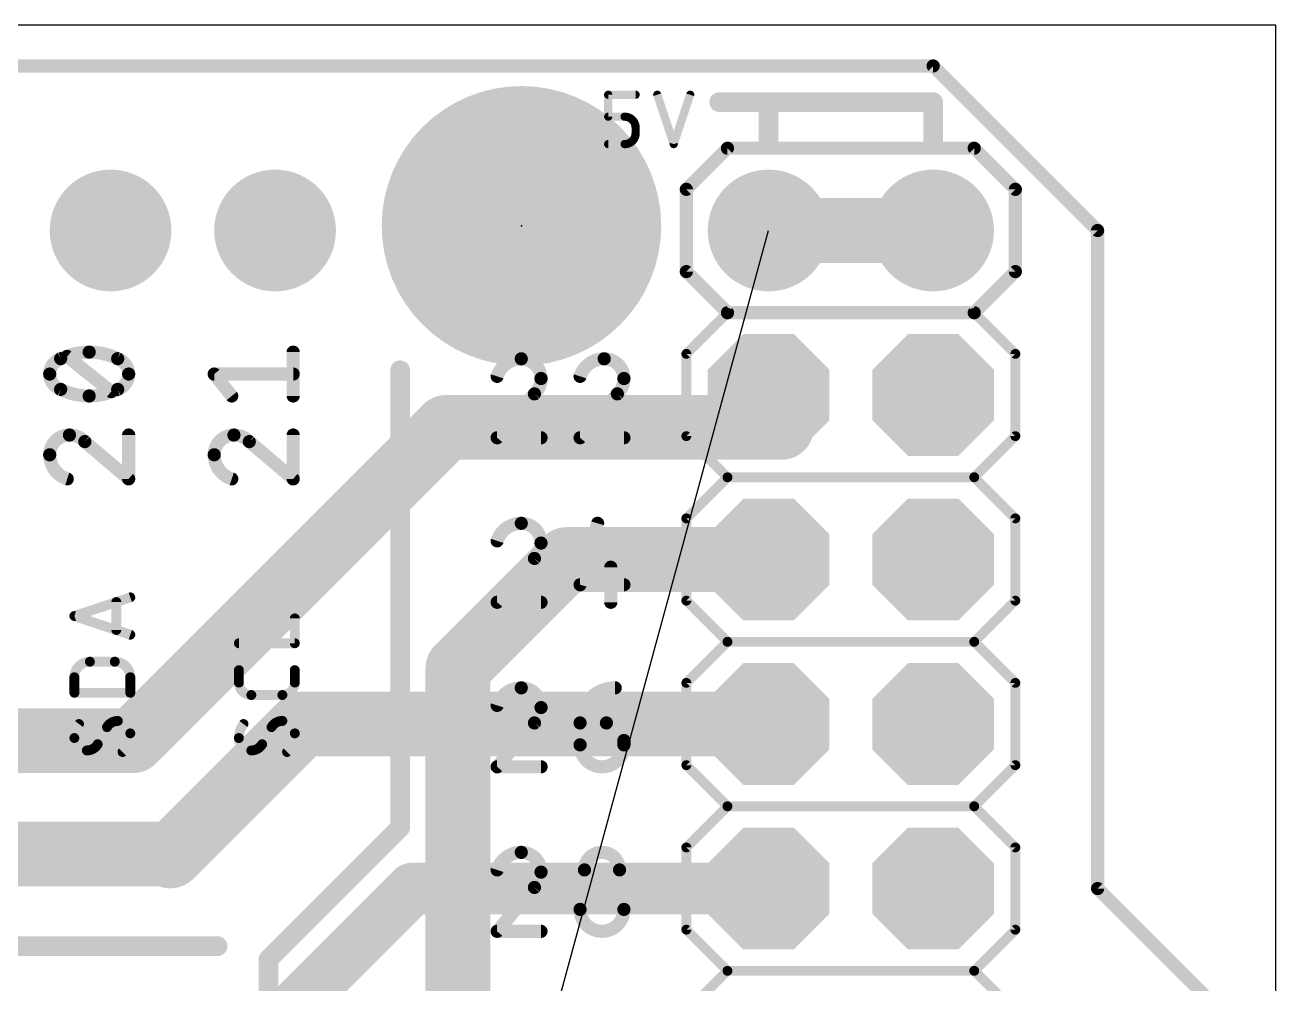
# Model space of a CAD drawing. Extents: x -35 to 140, y -8 to 139.
# Drawn here: x 120.69 to 140, y 75.19 to 90 of the extents above; entities that cross this region are included whole.
import ezdxf

# ---------------------------------------------------------------- set-up
doc = ezdxf.new("R2010")
doc.units = 0
for name, color, linetype in [('1', 12, 'CONTINUOUS'), ('16', 132, 'CONTINUOUS'), ('17', 110, 'CONTINUOUS'), ('19', 53, 'CONTINUOUS'), ('20', 31, 'CONTINUOUS'), ('23', 53, 'CONTINUOUS'), ('51', 253, 'CONTINUOUS')]:
    doc.layers.add(name, color=color, linetype=linetype)

# ---------------------------------------------------------------- blocks, each defined once
blk = doc.blocks.new('RECT')
blk.add_solid([(-0.5, -0.5), (0.5, -0.5), (-0.5, 0.5), (0.5, 0.5)])
blk = doc.blocks.new('ROUNDP')
at = {"const_width": 0.5}
blk.add_lwpolyline([(0, -0.25, 1), (0, 0.25, 1), (0, -0.25)], format="xyb", dxfattribs=at)
blk = doc.blocks.new('OCTAGONP')
at = {"const_width": 0.5}
blk.add_lwpolyline([(-0.25, -0.1036), (-0.25, 0.1036), (-0.1036, 0.25), (0.1036, 0.25), (0.25, 0.1036), (0.25, -0.1036), (0.1036, -0.25), (-0.1036, -0.25), (-0.25, -0.1036), (-0.25, 0.1036)], dxfattribs=at)

msp = doc.modelspace()

# ---------------------------------------------------------------- linework, layer by layer
at = {"layer": '1', "const_width": 1}
for points in [[(129.048, 81.748), (127.368, 80.068)], [(132.166, 81.748), (129.048, 81.748)], [(127.368, 80.068), (127.368, 72.454)]]:
    msp.add_lwpolyline(points, dxfattribs=at)
at = {"layer": '1', "const_width": 0.5}
for points in [[(129.048, 81.998, 1), (129.048, 81.498)], [(129.2248, 81.5712, 1), (128.8712, 81.9248)], [(132.166, 81.498, 1), (132.166, 81.998)], [(127.618, 80.068, 1), (127.118, 80.068)], [(127.1912, 80.2448, 1), (127.5448, 79.8912)]]:
    msp.add_lwpolyline(points, format="xyb", dxfattribs=at)
at = {"layer": '16'}
for points, const_width in [([(134.706, 86.828), (132.166, 86.828)], 1), ([(132.166, 83.988), (132.166, 84.288)], 1), ([(132.366, 83.788), (132.166, 83.988)], 1), ([(122.35, 78.95), (127.188, 83.788)], 1), ([(132.366, 83.788), (127.188, 83.788)], 1), ([(124.966, 79.208), (122.929, 77.171)], 1), ([(132.166, 79.208), (124.966, 79.208)], 1), ([(63.55, 78.95), (122.35, 78.95)], 1), ([(55.8, 77.2), (122.9, 77.2)], 1), ([(122.929, 77.171), (122.9, 77.2)], 1), ([(109.8, 59.8), (126.668, 76.668)], 0.8), ([(126.668, 76.668), (132.166, 76.668)], 0.8)]:
    msp.add_lwpolyline(points, dxfattribs=dict(at, const_width=const_width))
for points, const_width in [([(132.166, 87.078, 1), (132.166, 86.578)], 0.5), ([(134.706, 86.578, 1), (134.706, 87.078)], 0.5), ([(132.416, 84.288, 1), (131.916, 84.288)], 0.5), ([(132.3428, 84.1648, 1), (131.9892, 83.8112)], 0.5), ([(127.188, 84.038, 1), (127.188, 83.538)], 0.5), ([(127.3648, 83.6112, 1), (127.0112, 83.9648)], 0.5), ([(131.916, 83.988, 1), (132.416, 83.988)], 0.5), ([(132.1892, 83.6112, 1), (132.5428, 83.9648)], 0.5), ([(132.366, 83.538, 1), (132.366, 84.038)], 0.5), ([(124.966, 79.458, 1), (124.966, 78.958)], 0.5), ([(125.1428, 79.0312, 1), (124.7892, 79.3848)], 0.5), ([(132.166, 78.958, 1), (132.166, 79.458)], 0.5), ([(122.35, 78.7, 1), (122.35, 79.2)], 0.5), ([(122.1732, 79.1268, 1), (122.5268, 78.7732)], 0.5), ([(123.0768, 77.3768, 1), (122.7232, 77.0232)], 0.5), ([(122.9, 76.95, 1), (122.9, 77.45)], 0.5), ([(122.7522, 77.3478, 1), (123.1058, 76.9942)], 0.5), ([(122.7522, 76.9942, 1), (123.1058, 77.3478)], 0.5), ([(126.668, 76.868, 1), (126.668, 76.468)], 0.4), ([(126.8094, 76.5266, 1), (126.5266, 76.8094)], 0.4), ([(132.166, 76.468, 1), (132.166, 76.868)], 0.4)]:
    msp.add_lwpolyline(points, format="xyb", dxfattribs=dict(at, const_width=const_width))
at = {"layer": '19'}
msp.add_line((121.8, 48.8), (132.166, 86.828), dxfattribs=at)
at = {"layer": '20'}
for p, q in [((140, 90), (0, 90)), ((140, 0), (140, 90))]:
    msp.add_line(p, q, dxfattribs=at)
at = {"layer": '23'}
msp.add_point((128.35, 86.9), dxfattribs=at)
at = {"layer": '51'}
for points, const_width in [([(38.186, 89.368), (134.706, 89.368)], 0.2032), ([(134.706, 89.368), (137.246, 86.828)], 0.2032), ([(129.6895, 88.5848), (129.6895, 88.9235)], 0.127), ([(129.6895, 88.9235), (130.1128, 88.9235)], 0.127), ([(130.4473, 88.9235), (130.7013, 88.1615)], 0.127), ([(130.7013, 88.1615), (130.9553, 88.9235)], 0.127), ([(131.404, 88.8092), (132.166, 88.8092)], 0.3048), ([(132.166, 88.1742), (132.166, 88.8092)], 0.3048), ([(132.166, 88.8092), (134.706, 88.8092)], 0.3048), ([(134.706, 88.8092), (134.706, 88.1488)], 0.3048), ([(129.9435, 88.5848), (129.6895, 88.5848)], 0.127), ([(130.1128, 88.3308), (130.1128, 88.4155)], 0.127), ([(129.6895, 88.1615), (129.9435, 88.1615)], 0.127), ([(131.531, 88.098), (130.896, 87.463)], 0.2032), ([(131.531, 88.098), (135.341, 88.098)], 0.2032), ([(135.341, 88.098), (135.976, 87.463)], 0.2032), ([(130.896, 87.463), (130.896, 86.193)], 0.2032), ([(135.976, 87.463), (135.976, 86.193)], 0.2032), ([(137.246, 86.828), (137.246, 76.668)], 0.2032), ([(130.896, 86.193), (131.531, 85.558)], 0.2032), ([(135.976, 86.193), (135.341, 85.558)], 0.2032), ([(130.896, 84.923), (131.531, 85.558)], 0.1524), ([(135.341, 85.558), (131.531, 85.558)], 0.2032), ([(135.341, 85.558), (135.976, 84.923)], 0.1524), ([(124.8254, 84.2728), (124.8254, 84.9501)], 0.2032), ([(130.896, 83.653), (130.896, 84.923)], 0.1524), ([(135.976, 83.653), (135.976, 84.923)], 0.1524), ([(122.0145, 84.3405), (121.3371, 84.8824)], 0.2032), ([(126.4764, 77.6078), (126.4764, 84.669)], 0.3048), ([(123.8771, 84.2728), (123.6062, 84.6114)], 0.2032), ([(123.6062, 84.6114), (124.8254, 84.6114)], 0.2032), ([(128.5507, 84.3049), (127.975, 83.6276)], 0.2032), ([(129.8309, 84.3049), (129.2552, 83.6276)], 0.2032), ([(121.6081, 83.5683), (122.2854, 82.9926)], 0.2032), ([(122.2854, 82.9926), (122.2854, 83.6699)], 0.2032), ([(124.1481, 83.5683), (124.8254, 82.9926)], 0.2032), ([(124.8254, 82.9926), (124.8254, 83.6699)], 0.2032), ([(127.975, 83.6276), (128.6523, 83.6276)], 0.2032), ([(129.2552, 83.6276), (129.9325, 83.6276)], 0.2032), ([(131.531, 83.018), (130.896, 83.653)], 0.1524), ([(135.341, 83.018), (135.976, 83.653)], 0.1524), ([(130.896, 82.383), (131.531, 83.018)], 0.1524), ([(131.531, 83.018), (135.341, 83.018)], 0.1524), ([(135.341, 83.018), (135.976, 82.383)], 0.1524), ([(129.5261, 82.3068), (129.2552, 81.3585)], 0.2032), ([(130.896, 81.113), (130.896, 82.383)], 0.1524), ([(135.976, 81.113), (135.976, 82.383)], 0.1524), ([(128.5507, 81.7649), (127.975, 81.0876)], 0.2032), ([(129.7293, 81.6295), (129.7293, 81.0876)], 0.2032), ([(129.2552, 81.3585), (129.9325, 81.3585)], 0.2032), ([(121.4472, 80.8754), (122.3108, 81.1632)], 0.1524), ([(122.0949, 81.0913), (122.0949, 80.6595)], 0.1524), ([(127.975, 81.0876), (128.6523, 81.0876)], 0.2032), ([(131.531, 80.478), (130.896, 81.113)], 0.1524), ([(135.341, 80.478), (135.976, 81.113)], 0.1524), ([(122.3108, 80.5875), (121.4472, 80.8754)], 0.1524), ([(124.8508, 80.4552), (124.8508, 80.839)], 0.1524), ([(130.896, 79.843), (131.531, 80.478)], 0.1524), ([(131.531, 80.478), (135.341, 80.478)], 0.1524), ([(135.976, 79.843), (135.341, 80.478)], 0.1524), ([(123.9872, 80.4552), (124.8508, 80.4552)], 0.1524), ([(121.6871, 80.1704), (122.0709, 80.1704)], 0.1524), ([(121.4472, 79.6906), (121.4472, 79.9305)], 0.1524), ([(122.3108, 79.9305), (122.3108, 79.6906)], 0.1524), ([(123.9872, 79.8482), (123.9872, 80.0401)], 0.1524), ([(124.8508, 80.0401), (124.8508, 79.8482)], 0.1524), ([(130.896, 78.573), (130.896, 79.843)], 0.1524), ([(135.976, 78.573), (135.976, 79.843)], 0.1524), ([(122.3108, 79.6906), (121.4472, 79.6906)], 0.1524), ([(124.6589, 79.6563), (124.1791, 79.6563)], 0.1524), ([(121.951, 79.16), (121.807, 78.8961)], 0.1524), ([(124.491, 79.16), (124.347, 78.8961)], 0.1524), ([(128.5507, 79.2249), (127.975, 78.5476)], 0.2032), ([(129.2552, 79.2249), (129.6616, 79.2249)], 0.2032), ([(129.2552, 78.8863), (129.2552, 79.2249)], 0.2032), ([(129.9325, 78.954), (129.9325, 78.8863)], 0.2032), ([(127.975, 78.5476), (128.6523, 78.5476)], 0.2032), ([(131.531, 77.938), (130.896, 78.573)], 0.1524), ([(135.341, 77.938), (135.976, 78.573)], 0.1524), ([(130.896, 77.303), (131.531, 77.938)], 0.1524), ([(131.531, 77.938), (135.341, 77.938)], 0.1524), ([(135.976, 77.303), (135.341, 77.938)], 0.1524), ([(124.4444, 75.5758), (126.4764, 77.6078)], 0.3048), ([(130.896, 76.033), (130.896, 77.303)], 0.1524), ([(135.976, 76.033), (135.976, 77.303)], 0.1524), ([(128.5507, 76.6849), (127.975, 76.0076)], 0.2032), ([(137.246, 76.668), (139.786, 74.128)], 0.2032), ([(127.975, 76.0076), (128.6523, 76.0076)], 0.2032), ([(131.531, 75.398), (130.896, 76.033)], 0.1524), ([(135.341, 75.398), (135.976, 76.033)], 0.1524), ([(98.13, 75.779), (123.657, 75.779)], 0.3048), ([(124.4444, 75.5758), (124.4444, 47.458)], 0.3048), ([(130.896, 74.763), (131.531, 75.398)], 0.1524), ([(131.531, 75.398), (135.341, 75.398)], 0.1524), ([(135.976, 74.763), (135.341, 75.398)], 0.1524)]:
    msp.add_lwpolyline(points, dxfattribs=dict(at, const_width=const_width))
for points, const_width in [([(134.7419, 89.4039, 1), (134.6701, 89.3321)], 0.1016), ([(134.706, 89.3172, 1), (134.706, 89.4188)], 0.1016), ([(129.6895, 88.9553, 1), (129.6895, 88.8918)], 0.0635), ([(129.7212, 88.9235, 1), (129.6578, 88.9235)], 0.0635), ([(130.1128, 88.8918, 1), (130.1128, 88.9553)], 0.0635), ([(130.4774, 88.9335, 1), (130.4171, 88.9135)], 0.0635), ([(130.9854, 88.9135, 1), (130.9251, 88.9335)], 0.0635), ([(131.404, 88.8854, 1), (131.404, 88.733)], 0.1524), ([(132.2422, 88.8092, 1), (132.0898, 88.8092)], 0.1524), ([(132.166, 88.8854, 1), (132.166, 88.733)], 0.1524), ([(132.166, 88.733, 1), (132.166, 88.8854)], 0.1524), ([(134.7822, 88.8092, 1), (134.6298, 88.8092)], 0.1524), ([(134.706, 88.733, 1), (134.706, 88.8854)], 0.1524), ([(129.6895, 88.6166, 1), (129.6895, 88.5531)], 0.0635), ([(129.6578, 88.5848, 1), (129.7212, 88.5848)], 0.0635), ([(129.9435, 88.6166, 1), (129.9435, 88.5531)], 0.0635), ([(130.1128, 88.4155, 0.4142), (129.9435, 88.5848)], 0.127), ([(129.9435, 88.5531, 1), (129.9435, 88.6166)], 0.0635), ([(130.1446, 88.4155, 1), (130.0811, 88.4155)], 0.0635), ([(128.356, 85.304, 1), (128.356, 88.352, 1), (128.356, 85.304)], 0.127), ([(129.9435, 88.1615, 0.4142), (130.1128, 88.3308)], 0.127), ([(130.0811, 88.4155, 1), (130.1446, 88.4155)], 0.0635), ([(130.1446, 88.3308, 1), (130.0811, 88.3308)], 0.0635), ([(130.0811, 88.3308, 1), (130.1446, 88.3308)], 0.0635), ([(129.6895, 88.1933, 1), (129.6895, 88.1298)], 0.0635), ([(129.9435, 88.1933, 1), (129.9435, 88.1298)], 0.0635), ([(129.9435, 88.1298, 1), (129.9435, 88.1933)], 0.0635), ([(130.6711, 88.1715, 1), (130.7314, 88.1515)], 0.0635), ([(130.6711, 88.1515, 1), (130.7314, 88.1715)], 0.0635), ([(131.531, 88.1488, 1), (131.531, 88.0472)], 0.1016), ([(131.5669, 88.0621, 1), (131.4951, 88.1339)], 0.1016), ([(132.0898, 88.1742, 1), (132.2422, 88.1742)], 0.1524), ([(134.6298, 88.1488, 1), (134.7822, 88.1488)], 0.1524), ([(135.3769, 88.1339, 1), (135.3051, 88.0621)], 0.1016), ([(135.341, 88.0472, 1), (135.341, 88.1488)], 0.1016), ([(130.9468, 87.463, 1), (130.8452, 87.463)], 0.1016), ([(130.8601, 87.4989, 1), (130.9319, 87.4271)], 0.1016), ([(136.0268, 87.463, 1), (135.9252, 87.463)], 0.1016), ([(135.9401, 87.4271, 1), (136.0119, 87.4989)], 0.1016), ([(137.2968, 86.828, 1), (137.1952, 86.828)], 0.1016), ([(137.2101, 86.7921, 1), (137.2819, 86.8639)], 0.1016), ([(130.9319, 86.2289, 1), (130.8601, 86.1571)], 0.1016), ([(130.8452, 86.193, 1), (130.9468, 86.193)], 0.1016), ([(135.9252, 86.193, 1), (136.0268, 86.193)], 0.1016), ([(136.0119, 86.1571, 1), (135.9401, 86.2289)], 0.1016), ([(131.531, 85.6088, 1), (131.531, 85.5072)], 0.1016), ([(131.4951, 85.5221, 1), (131.5669, 85.5939)], 0.1016), ([(131.5579, 85.5311, 1), (131.5041, 85.5849)], 0.0762), ([(135.3051, 85.5939, 1), (135.3769, 85.5221)], 0.1016), ([(135.3679, 85.5849, 1), (135.3141, 85.5311)], 0.0762), ([(135.341, 85.5072, 1), (135.341, 85.6088)], 0.1016), ([(121.6758, 84.9501, 0.1139), (121.2355, 84.8485)], 0.2032), ([(122.1161, 84.8485, 0.1139), (121.6758, 84.9501)], 0.2032), ([(121.6758, 85.0009, 1), (121.6758, 84.8993)], 0.1016), ([(121.6758, 84.8993, 1), (121.6758, 85.0009)], 0.1016), ([(124.8762, 84.9501, 1), (124.7746, 84.9501)], 0.1016), ([(130.9341, 84.923, 1), (130.8579, 84.923)], 0.0762), ([(130.8691, 84.9499, 1), (130.9229, 84.8961)], 0.0762), ([(136.0141, 84.923, 1), (135.9379, 84.923)], 0.0762), ([(135.9491, 84.8961, 1), (136.0029, 84.9499)], 0.0762), ([(121.2355, 84.8485, 0.3205), (121.0662, 84.6114)], 0.2032), ([(121.2133, 84.8942, 1), (121.2578, 84.8028)], 0.1016), ([(121.252, 84.8004, 1), (121.2191, 84.8965)], 0.1016), ([(121.3689, 84.922, 1), (121.3054, 84.8427)], 0.1016), ([(122.2854, 84.6114, 0.3205), (122.1161, 84.8485)], 0.2032), ([(122.1325, 84.8965, 1), (122.0996, 84.8004)], 0.1016), ([(122.0938, 84.8028, 1), (122.1383, 84.8942)], 0.1016), ([(126.5526, 84.669, 1), (126.4002, 84.669)], 0.1524), ([(128.3475, 84.8468, 0.3252), (127.975, 84.5759)], 0.2032), ([(128.6523, 84.542, 0.4142), (128.3475, 84.8468)], 0.2032), ([(128.3475, 84.8976, 1), (128.3475, 84.796)], 0.1016), ([(128.3475, 84.796, 1), (128.3475, 84.8976)], 0.1016), ([(129.6277, 84.8468, 0.3252), (129.2552, 84.5759)], 0.2032), ([(129.9325, 84.542, 0.4142), (129.6277, 84.8468)], 0.2032), ([(129.6277, 84.8976, 1), (129.6277, 84.796)], 0.1016), ([(129.6277, 84.796, 1), (129.6277, 84.8976)], 0.1016), ([(121.0662, 84.6114, 0.3205), (121.2355, 84.3744)], 0.2032), ([(121.117, 84.6114, 1), (121.0154, 84.6114)], 0.1016), ([(121.0154, 84.6114, 1), (121.117, 84.6114)], 0.1016), ([(122.1161, 84.3744, 0.3205), (122.2854, 84.6114)], 0.2032), ([(122.3362, 84.6114, 1), (122.2346, 84.6114)], 0.1016), ([(122.2346, 84.6114, 1), (122.3362, 84.6114)], 0.1016), ([(123.6459, 84.6432, 1), (123.5665, 84.5797)], 0.1016), ([(123.6062, 84.6622, 1), (123.6062, 84.5606)], 0.1016), ([(124.8254, 84.5606, 1), (124.8254, 84.6622)], 0.1016), ([(127.9267, 84.5915, 1), (128.0233, 84.5602)], 0.1016), ([(128.5507, 84.3049, 0.2053), (128.6523, 84.542)], 0.2032), ([(128.7031, 84.542, 1), (128.6015, 84.542)], 0.1016), ([(129.2068, 84.5915, 1), (129.3035, 84.5602)], 0.1016), ([(129.8309, 84.3049, 0.2053), (129.9325, 84.542)], 0.2032), ([(129.9833, 84.542, 1), (129.8817, 84.542)], 0.1016), ([(121.2355, 84.3744, 0.1139), (121.6758, 84.2728)], 0.2032), ([(121.2578, 84.42, 1), (121.2133, 84.3287)], 0.1016), ([(121.2191, 84.3263, 1), (121.252, 84.4224)], 0.1016), ([(121.6758, 84.2728, 0.1139), (122.1161, 84.3744)], 0.2032), ([(121.9827, 84.3008, 1), (122.0462, 84.3802)], 0.1016), ([(122.0996, 84.4224, 1), (122.1325, 84.3263)], 0.1016), ([(122.1383, 84.3287, 1), (122.0938, 84.42)], 0.1016), ([(128.5894, 84.272, 1), (128.512, 84.3378)], 0.1016), ([(128.6015, 84.542, 1), (128.7031, 84.542)], 0.1016), ([(129.8696, 84.272, 1), (129.7922, 84.3378)], 0.1016), ([(129.8817, 84.542, 1), (129.9833, 84.542)], 0.1016), ([(121.6758, 84.3236, 1), (121.6758, 84.222)], 0.1016), ([(121.6758, 84.222, 1), (121.6758, 84.3236)], 0.1016), ([(123.8375, 84.241, 1), (123.9168, 84.3045)], 0.1016), ([(124.7746, 84.2728, 1), (124.8762, 84.2728)], 0.1016), ([(128.5157, 84.3417, 1), (128.5858, 84.2681)], 0.1016), ([(129.7959, 84.3417, 1), (129.8659, 84.2681)], 0.1016), ([(121.371, 83.6699, 0.4142), (121.0662, 83.3651)], 0.2032), ([(121.6081, 83.5683, 0.2053), (121.371, 83.6699)], 0.2032), ([(121.371, 83.7207, 1), (121.371, 83.6191)], 0.1016), ([(121.371, 83.6191, 1), (121.371, 83.7207)], 0.1016), ([(121.641, 83.607, 1), (121.5752, 83.5296)], 0.1016), ([(121.5713, 83.5333, 1), (121.6449, 83.6034)], 0.1016), ([(122.3362, 83.6699, 1), (122.2346, 83.6699)], 0.1016), ([(123.911, 83.6699, 0.4142), (123.6062, 83.3651)], 0.2032), ([(124.1481, 83.5683, 0.2053), (123.911, 83.6699)], 0.2032), ([(123.911, 83.7207, 1), (123.911, 83.6191)], 0.1016), ([(123.911, 83.6191, 1), (123.911, 83.7207)], 0.1016), ([(124.181, 83.607, 1), (124.1152, 83.5296)], 0.1016), ([(124.1113, 83.5333, 1), (124.1849, 83.6034)], 0.1016), ([(124.8762, 83.6699, 1), (124.7746, 83.6699)], 0.1016), ([(127.975, 83.6784, 1), (127.975, 83.5768)], 0.1016), ([(127.9363, 83.6605, 1), (128.0137, 83.5947)], 0.1016), ([(128.6523, 83.5768, 1), (128.6523, 83.6784)], 0.1016), ([(129.2164, 83.6605, 1), (129.2939, 83.5947)], 0.1016), ([(129.2552, 83.6784, 1), (129.2552, 83.5768)], 0.1016), ([(129.9325, 83.5768, 1), (129.9325, 83.6784)], 0.1016), ([(130.8579, 83.653, 1), (130.9341, 83.653)], 0.0762), ([(130.9229, 83.6799, 1), (130.8691, 83.6261)], 0.0762), ([(135.9379, 83.653, 1), (136.0141, 83.653)], 0.0762), ([(136.0029, 83.6261, 1), (135.9491, 83.6799)], 0.0762), ([(121.0662, 83.3651, 0.3252), (121.3371, 82.9926)], 0.2032), ([(121.117, 83.3651, 1), (121.0154, 83.3651)], 0.1016), ([(123.6062, 83.3651, 0.3252), (123.8771, 82.9926)], 0.2032), ([(123.657, 83.3651, 1), (123.5554, 83.3651)], 0.1016), ([(121.0154, 83.3651, 1), (121.117, 83.3651)], 0.1016), ([(123.5554, 83.3651, 1), (123.657, 83.3651)], 0.1016), ([(121.3215, 82.9443, 1), (121.3528, 83.0409)], 0.1016), ([(122.2525, 82.9539, 1), (122.3183, 83.0313)], 0.1016), ([(123.8615, 82.9443, 1), (123.8928, 83.0409)], 0.1016), ([(124.7925, 82.9539, 1), (124.8583, 83.0313)], 0.1016), ([(131.531, 83.0561, 1), (131.531, 82.9799)], 0.0762), ([(131.5579, 82.9911, 1), (131.5041, 83.0449)], 0.0762), ([(131.5041, 82.9911, 1), (131.5579, 83.0449)], 0.0762), ([(135.3679, 83.0449, 1), (135.3141, 82.9911)], 0.0762), ([(135.3141, 83.0449, 1), (135.3679, 82.9911)], 0.0762), ([(135.341, 82.9799, 1), (135.341, 83.0561)], 0.0762), ([(122.2346, 82.9926, 1), (122.3362, 82.9926)], 0.1016), ([(124.7746, 82.9926, 1), (124.8762, 82.9926)], 0.1016), ([(128.3475, 82.3068, 0.3252), (127.975, 82.0359)], 0.2032), ([(128.6523, 82.002, 0.4142), (128.3475, 82.3068)], 0.2032), ([(128.3475, 82.3576, 1), (128.3475, 82.256)], 0.1016), ([(128.3475, 82.256, 1), (128.3475, 82.3576)], 0.1016), ([(129.5749, 82.2928, 1), (129.4772, 82.3208)], 0.1016), ([(130.9341, 82.383, 1), (130.8579, 82.383)], 0.0762), ([(130.8691, 82.4099, 1), (130.9229, 82.3561)], 0.0762), ([(136.0141, 82.383, 1), (135.9379, 82.383)], 0.0762), ([(135.9491, 82.3561, 1), (136.0029, 82.4099)], 0.0762), ([(127.9267, 82.0515, 1), (128.0233, 82.0202)], 0.1016), ([(128.5507, 81.7649, 0.2053), (128.6523, 82.002)], 0.2032), ([(128.7031, 82.002, 1), (128.6015, 82.002)], 0.1016), ([(128.6015, 82.002, 1), (128.7031, 82.002)], 0.1016), ([(128.5157, 81.8017, 1), (128.5858, 81.7281)], 0.1016), ([(128.5894, 81.732, 1), (128.512, 81.7978)], 0.1016), ([(129.7801, 81.6295, 1), (129.6785, 81.6295)], 0.1016), ([(129.2063, 81.3725, 1), (129.304, 81.3446)], 0.1016), ([(129.2552, 81.4093, 1), (129.2552, 81.3077)], 0.1016), ([(129.9325, 81.3077, 1), (129.9325, 81.4093)], 0.1016), ([(122.133, 81.0913, 1), (122.0568, 81.0913)], 0.0762), ([(122.3228, 81.1271, 1), (122.2988, 81.1994)], 0.0762), ([(127.975, 81.1384, 1), (127.975, 81.0368)], 0.1016), ([(127.9363, 81.1205, 1), (128.0137, 81.0547)], 0.1016), ([(128.6523, 81.0368, 1), (128.6523, 81.1384)], 0.1016), ([(129.6785, 81.0876, 1), (129.7801, 81.0876)], 0.1016), ([(130.8579, 81.113, 1), (130.9341, 81.113)], 0.0762), ([(130.9229, 81.1399, 1), (130.8691, 81.0861)], 0.0762), ([(135.9379, 81.113, 1), (136.0141, 81.113)], 0.0762), ([(136.0029, 81.0861, 1), (135.9491, 81.1399)], 0.0762), ([(121.4592, 80.9115, 1), (121.4352, 80.8392)], 0.0762), ([(121.4352, 80.9115, 1), (121.4592, 80.8392)], 0.0762), ([(124.8889, 80.839, 1), (124.8127, 80.839)], 0.0762), ([(122.0568, 80.6595, 1), (122.133, 80.6595)], 0.0762), ([(122.2988, 80.5513, 1), (122.3228, 80.6236)], 0.0762), ([(131.531, 80.5161, 1), (131.531, 80.4399)], 0.0762), ([(131.5579, 80.4511, 1), (131.5041, 80.5049)], 0.0762), ([(131.5041, 80.4511, 1), (131.5579, 80.5049)], 0.0762), ([(135.3679, 80.5049, 1), (135.3141, 80.4511)], 0.0762), ([(135.3141, 80.5049, 1), (135.3679, 80.4511)], 0.0762), ([(135.341, 80.4399, 1), (135.341, 80.5161)], 0.0762), ([(123.9872, 80.4933, 1), (123.9872, 80.4171)], 0.0762), ([(124.8127, 80.4552, 1), (124.8889, 80.4552)], 0.0762), ([(124.8508, 80.4171, 1), (124.8508, 80.4933)], 0.0762), ([(121.6871, 80.1704, 0.4142), (121.4472, 79.9305)], 0.1524), ([(121.6871, 80.2085, 1), (121.6871, 80.1323)], 0.0762), ([(121.6871, 80.1323, 1), (121.6871, 80.2085)], 0.0762), ([(122.3108, 79.9305, 0.4142), (122.0709, 80.1704)], 0.1524), ([(122.0709, 80.2085, 1), (122.0709, 80.1323)], 0.0762), ([(122.0709, 80.1323, 1), (122.0709, 80.2085)], 0.0762), ([(121.4853, 79.9305, 1), (121.4091, 79.9305)], 0.0762), ([(121.4091, 79.9305, 1), (121.4853, 79.9305)], 0.0762), ([(122.3489, 79.9305, 1), (122.2727, 79.9305)], 0.0762), ([(122.2727, 79.9305, 1), (122.3489, 79.9305)], 0.0762), ([(124.0253, 80.0401, 1), (123.9491, 80.0401)], 0.0762), ([(124.8889, 80.0401, 1), (124.8127, 80.0401)], 0.0762), ([(123.9872, 79.8482, 0.4142), (124.1791, 79.6563)], 0.1524), ([(124.0253, 79.8482, 1), (123.9491, 79.8482)], 0.0762), ([(123.9491, 79.8482, 1), (124.0253, 79.8482)], 0.0762), ([(124.6589, 79.6563, 0.4142), (124.8508, 79.8482)], 0.1524), ([(124.8889, 79.8482, 1), (124.8127, 79.8482)], 0.0762), ([(124.8127, 79.8482, 1), (124.8889, 79.8482)], 0.0762), ([(128.3475, 79.7668, 0.3252), (127.975, 79.4959)], 0.2032), ([(128.6523, 79.462, 0.4142), (128.3475, 79.7668)], 0.2032), ([(128.3475, 79.8176, 1), (128.3475, 79.716)], 0.1016), ([(128.3475, 79.716, 1), (128.3475, 79.8176)], 0.1016), ([(129.797, 79.7668, 0.4142), (129.2552, 79.2249)], 0.2032), ([(129.797, 79.716, 1), (129.797, 79.8176)], 0.1016), ([(130.9341, 79.843, 1), (130.8579, 79.843)], 0.0762), ([(130.8691, 79.8699, 1), (130.9229, 79.8161)], 0.0762), ([(136.0141, 79.843, 1), (135.9379, 79.843)], 0.0762), ([(135.9491, 79.8161, 1), (136.0029, 79.8699)], 0.0762), ([(121.4472, 79.7287, 1), (121.4472, 79.6525)], 0.0762), ([(121.4091, 79.6906, 1), (121.4853, 79.6906)], 0.0762), ([(122.2727, 79.6906, 1), (122.3489, 79.6906)], 0.0762), ([(122.3108, 79.6525, 1), (122.3108, 79.7287)], 0.0762), ([(124.1791, 79.6944, 1), (124.1791, 79.6182)], 0.0762), ([(124.1791, 79.6182, 1), (124.1791, 79.6944)], 0.0762), ([(124.6589, 79.6944, 1), (124.6589, 79.6182)], 0.0762), ([(124.6589, 79.6182, 1), (124.6589, 79.6944)], 0.0762), ([(127.9267, 79.5115, 1), (128.0233, 79.4802)], 0.1016), ([(128.5507, 79.2249, 0.2053), (128.6523, 79.462)], 0.2032), ([(128.7031, 79.462, 1), (128.6015, 79.462)], 0.1016), ([(128.6015, 79.462, 1), (128.7031, 79.462)], 0.1016), ([(121.5192, 79.208, 0.1623), (121.4472, 78.9921)], 0.1524), ([(121.5496, 79.1851, 1), (121.4887, 79.2309)], 0.0762), ([(121.9181, 79.1794, 1), (121.9838, 79.1407)], 0.0762), ([(122.1189, 79.256, 0.2656), (121.951, 79.16)], 0.1524), ([(121.9844, 79.1418, 1), (121.9175, 79.1783)], 0.0762), ([(122.3108, 79.0641, 0.4142), (122.1189, 79.256)], 0.1524), ([(122.1189, 79.2941, 1), (122.1189, 79.2179)], 0.0762), ([(122.1189, 79.2179, 1), (122.1189, 79.2941)], 0.0762), ([(124.0592, 79.208, 0.1623), (123.9872, 78.9921)], 0.1524), ([(124.0896, 79.1851, 1), (124.0287, 79.2309)], 0.0762), ([(124.4581, 79.1794, 1), (124.5238, 79.1407)], 0.0762), ([(124.6589, 79.256, 0.2656), (124.491, 79.16)], 0.1524), ([(124.5244, 79.1418, 1), (124.4575, 79.1783)], 0.0762), ([(124.8508, 79.0641, 0.4142), (124.6589, 79.256)], 0.1524), ([(124.6589, 79.2941, 1), (124.6589, 79.2179)], 0.0762), ([(124.6589, 79.2179, 1), (124.6589, 79.2941)], 0.0762), ([(128.5157, 79.2617, 1), (128.5858, 79.1881)], 0.1016), ([(128.5894, 79.192, 1), (128.512, 79.2578)], 0.1016), ([(129.2552, 79.2757, 1), (129.2552, 79.1741)], 0.1016), ([(129.306, 79.2249, 1), (129.2044, 79.2249)], 0.1016), ([(129.2044, 79.2249, 1), (129.306, 79.2249)], 0.1016), ([(129.9325, 78.954, 0.4142), (129.6616, 79.2249)], 0.2032), ([(129.6616, 79.2757, 1), (129.6616, 79.1741)], 0.1016), ([(129.6616, 79.1741, 1), (129.6616, 79.2757)], 0.1016), ([(121.4472, 78.9921, 0.4142), (121.6391, 78.8002)], 0.1524), ([(121.4853, 78.9921, 1), (121.4091, 78.9921)], 0.0762), ([(121.4091, 78.9921, 1), (121.4853, 78.9921)], 0.0762), ([(122.1909, 78.7762, 0.2), (122.3108, 79.0641)], 0.1524), ([(122.3489, 79.0641, 1), (122.2727, 79.0641)], 0.0762), ([(122.2727, 79.0641, 1), (122.3489, 79.0641)], 0.0762), ([(123.9872, 78.9921, 0.4142), (124.1791, 78.8002)], 0.1524), ([(124.0253, 78.9921, 1), (123.9491, 78.9921)], 0.0762), ([(123.9491, 78.9921, 1), (124.0253, 78.9921)], 0.0762), ([(124.7309, 78.7762, 0.2), (124.8508, 79.0641)], 0.1524), ([(124.8889, 79.0641, 1), (124.8127, 79.0641)], 0.0762), ([(124.8127, 79.0641, 1), (124.8889, 79.0641)], 0.0762), ([(129.9833, 78.954, 1), (129.8817, 78.954)], 0.1016), ([(129.8817, 78.954, 1), (129.9833, 78.954)], 0.1016), ([(121.6391, 78.8002, 0.2656), (121.807, 78.8961)], 0.1524), ([(121.6391, 78.8383, 1), (121.6391, 78.7621)], 0.0762), ([(121.6391, 78.7621, 1), (121.6391, 78.8383)], 0.0762), ([(121.7736, 78.9144, 1), (121.8405, 78.8779)], 0.0762), ([(121.8399, 78.8768, 1), (121.7742, 78.9155)], 0.0762), ([(122.164, 78.8033, 1), (122.2177, 78.7491)], 0.0762), ([(124.1791, 78.8002, 0.2656), (124.347, 78.8961)], 0.1524), ([(124.1791, 78.8383, 1), (124.1791, 78.7621)], 0.0762), ([(124.1791, 78.7621, 1), (124.1791, 78.8383)], 0.0762), ([(124.3136, 78.9144, 1), (124.3805, 78.8779)], 0.0762), ([(124.3799, 78.8768, 1), (124.3142, 78.9155)], 0.0762), ([(124.704, 78.8033, 1), (124.7577, 78.7491)], 0.0762), ([(129.2552, 78.8863, 1), (129.9325, 78.8863)], 0.2032), ([(129.306, 78.8863, 1), (129.2044, 78.8863)], 0.1016), ([(129.2044, 78.8863, 1), (129.306, 78.8863)], 0.1016), ([(129.9833, 78.8863, 1), (129.8817, 78.8863)], 0.1016), ([(129.8817, 78.8863, 1), (129.9833, 78.8863)], 0.1016), ([(127.975, 78.5984, 1), (127.975, 78.4968)], 0.1016), ([(127.9363, 78.5805, 1), (128.0137, 78.5147)], 0.1016), ([(128.6523, 78.4968, 1), (128.6523, 78.5984)], 0.1016), ([(130.9229, 78.5999, 1), (130.8691, 78.5461)], 0.0762), ([(136.0029, 78.5461, 1), (135.9491, 78.5999)], 0.0762), ([(130.8579, 78.573, 1), (130.9341, 78.573)], 0.0762), ([(135.9379, 78.573, 1), (136.0141, 78.573)], 0.0762), ([(131.531, 77.9761, 1), (131.531, 77.8999)], 0.0762), ([(131.5579, 77.9111, 1), (131.5041, 77.9649)], 0.0762), ([(131.5041, 77.9111, 1), (131.5579, 77.9649)], 0.0762), ([(135.3679, 77.9649, 1), (135.3141, 77.9111)], 0.0762), ([(135.3141, 77.9649, 1), (135.3679, 77.9111)], 0.0762), ([(135.341, 77.8999, 1), (135.341, 77.9761)], 0.0762), ([(126.4002, 77.6078, 1), (126.5526, 77.6078)], 0.1524), ([(126.5303, 77.5539, 1), (126.4225, 77.6617)], 0.1524), ([(128.3475, 77.2268, 0.3252), (127.975, 76.9559)], 0.2032), ([(128.6523, 76.922, 0.4142), (128.3475, 77.2268)], 0.2032), ([(128.3475, 77.2776, 1), (128.3475, 77.176)], 0.1016), ([(128.3475, 77.176, 1), (128.3475, 77.2776)], 0.1016), ([(129.8648, 76.9559, 1), (129.3229, 76.9559)], 0.2032), ([(130.9341, 77.303, 1), (130.8579, 77.303)], 0.0762), ([(130.8691, 77.3299, 1), (130.9229, 77.2761)], 0.0762), ([(136.0141, 77.303, 1), (135.9379, 77.303)], 0.0762), ([(135.9491, 77.2761, 1), (136.0029, 77.3299)], 0.0762), ([(127.9267, 76.9715, 1), (128.0233, 76.9402)], 0.1016), ([(128.5507, 76.6849, 0.2053), (128.6523, 76.922)], 0.2032), ([(128.7031, 76.922, 1), (128.6015, 76.922)], 0.1016), ([(128.6015, 76.922, 1), (128.7031, 76.922)], 0.1016), ([(129.3229, 76.9559, 1), (129.8648, 76.9559)], 0.2032), ([(129.3737, 76.9559, 1), (129.2721, 76.9559)], 0.1016), ([(129.2721, 76.9559, 1), (129.3737, 76.9559)], 0.1016), ([(129.9156, 76.9559, 1), (129.814, 76.9559)], 0.1016), ([(129.814, 76.9559, 1), (129.9156, 76.9559)], 0.1016), ([(128.5157, 76.7217, 1), (128.5858, 76.6481)], 0.1016), ([(128.5894, 76.652, 1), (128.512, 76.7178)], 0.1016), ([(129.9325, 76.3463, 1), (129.2552, 76.3463)], 0.2032), ([(137.2819, 76.7039, 1), (137.2101, 76.6321)], 0.1016), ([(137.1952, 76.668, 1), (137.2968, 76.668)], 0.1016), ([(129.2552, 76.3463, 1), (129.9325, 76.3463)], 0.2032), ([(129.306, 76.3463, 1), (129.2044, 76.3463)], 0.1016), ([(129.2044, 76.3463, 1), (129.306, 76.3463)], 0.1016), ([(129.9833, 76.3463, 1), (129.8817, 76.3463)], 0.1016), ([(129.8817, 76.3463, 1), (129.9833, 76.3463)], 0.1016), ([(127.975, 76.0584, 1), (127.975, 75.9568)], 0.1016), ([(128.6523, 75.9568, 1), (128.6523, 76.0584)], 0.1016), ([(130.9229, 76.0599, 1), (130.8691, 76.0061)], 0.0762), ([(136.0029, 76.0061, 1), (135.9491, 76.0599)], 0.0762), ([(123.657, 75.7028, 1), (123.657, 75.8552)], 0.1524), ([(127.9363, 76.0405, 1), (128.0137, 75.9747)], 0.1016), ([(130.8579, 76.033, 1), (130.9341, 76.033)], 0.0762), ([(135.9379, 76.033, 1), (136.0141, 76.033)], 0.0762), ([(124.5206, 75.5758, 1), (124.3682, 75.5758)], 0.1524), ([(124.3905, 75.6297, 1), (124.4983, 75.5219)], 0.1524), ([(131.531, 75.4361, 1), (131.531, 75.3599)], 0.0762), ([(131.5579, 75.3711, 1), (131.5041, 75.4249)], 0.0762), ([(131.5041, 75.3711, 1), (131.5579, 75.4249)], 0.0762), ([(135.3679, 75.4249, 1), (135.3141, 75.3711)], 0.0762), ([(135.3141, 75.4249, 1), (135.3679, 75.3711)], 0.0762), ([(135.341, 75.3599, 1), (135.341, 75.4361)], 0.0762)]:
    msp.add_lwpolyline(points, format="xyb", dxfattribs=dict(at, const_width=const_width))

# ---------------------------------------------------------------- block references
at = {"layer": '17', "xscale": 4.316, "yscale": 4.316}
msp.add_blockref('ROUNDP', (128.35, 86.9), dxfattribs=at)
msp.add_blockref('ROUNDP', (128.35, 86.9), dxfattribs=at)
at = {"layer": '17', "xscale": 1.8796, "yscale": 1.8796, "rotation": 90}
for name, p in [('ROUNDP', (122.006, 86.828)), ('ROUNDP', (122.006, 86.828)), ('ROUNDP', (124.546, 86.828)), ('ROUNDP', (124.546, 86.828)), ('ROUNDP', (132.166, 86.828)), ('ROUNDP', (132.166, 86.828)), ('ROUNDP', (134.706, 86.828)), ('ROUNDP', (134.706, 86.828)), ('OCTAGONP', (132.166, 84.288)), ('OCTAGONP', (132.166, 84.288)), ('OCTAGONP', (134.706, 84.288)), ('OCTAGONP', (134.706, 84.288)), ('OCTAGONP', (132.166, 81.748)), ('OCTAGONP', (132.166, 81.748)), ('OCTAGONP', (134.706, 81.748)), ('OCTAGONP', (134.706, 81.748)), ('OCTAGONP', (132.166, 79.208)), ('OCTAGONP', (132.166, 79.208)), ('OCTAGONP', (134.706, 79.208)), ('OCTAGONP', (134.706, 79.208)), ('OCTAGONP', (132.166, 76.668)), ('OCTAGONP', (132.166, 76.668)), ('OCTAGONP', (134.706, 76.668)), ('OCTAGONP', (134.706, 76.668))]:
    msp.add_blockref(name, p, dxfattribs=at)
at = {"layer": '51', "xscale": 0.508, "yscale": 0.508}
for p in [(122.006, 86.828), (124.546, 86.828), (132.166, 86.828), (134.706, 86.828)]:
    msp.add_blockref('RECT', p, dxfattribs=at)
at = {"layer": '51', "xscale": 0.508, "yscale": 0.508, "rotation": 90}
for p in [(132.166, 84.288), (134.706, 84.288), (132.166, 81.748), (134.706, 81.748), (132.166, 79.208), (134.706, 79.208), (132.166, 76.668), (134.706, 76.668)]:
    msp.add_blockref('RECT', p, dxfattribs=at)

doc.saveas('drawing.dxf')
